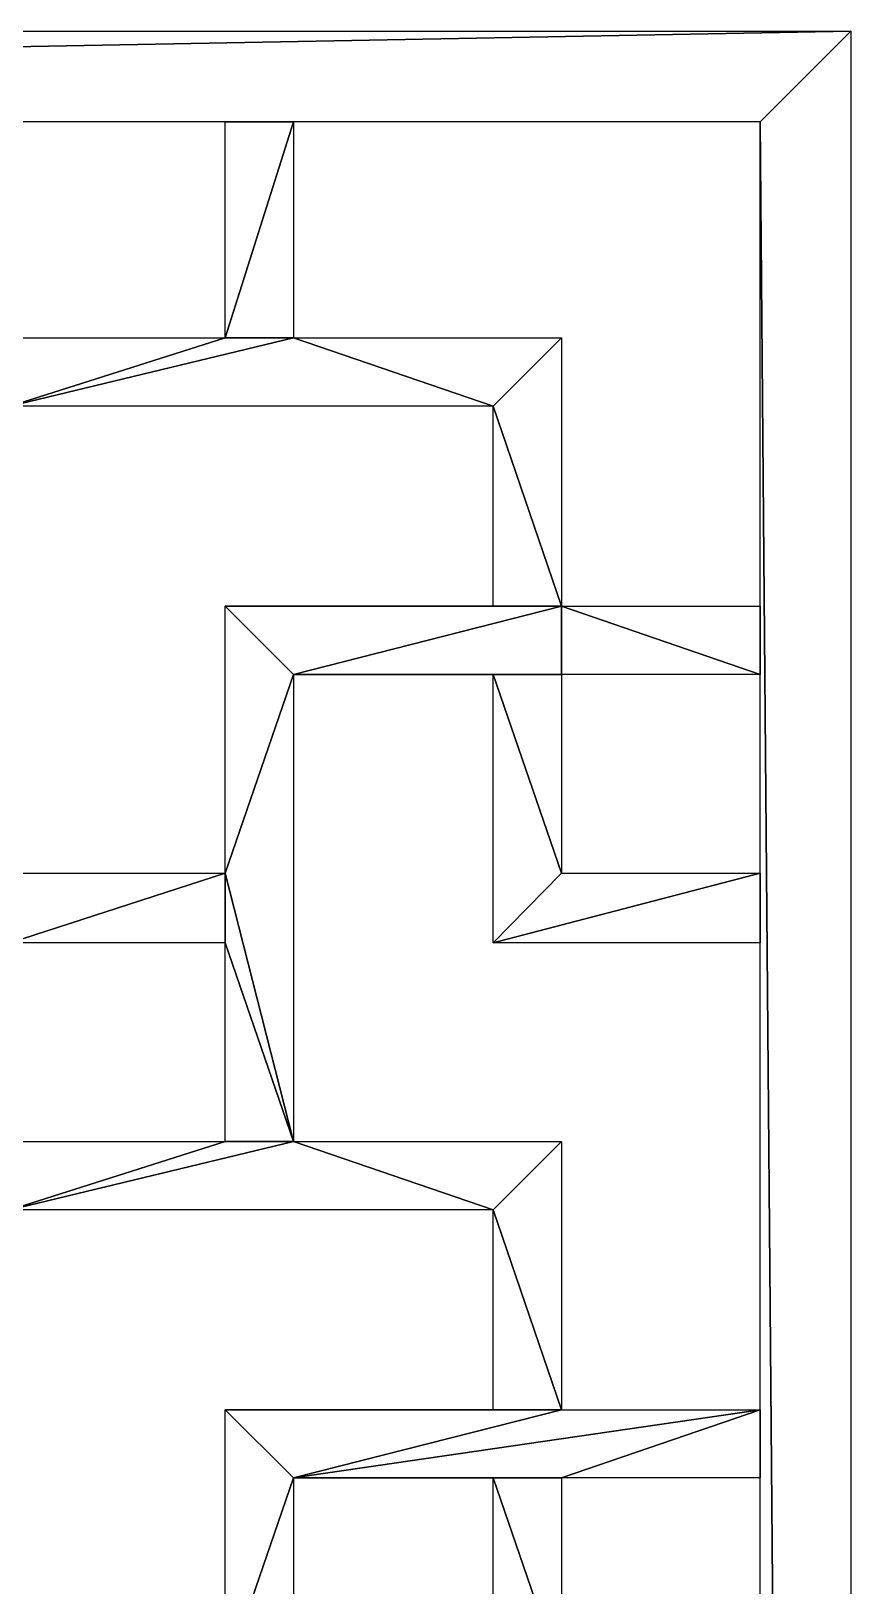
# Model space of a CAD drawing. Header units: centimetres. Extents: x -27.5 to -18.9, y -9.4 to 9.5.
# Drawn here: x -20.317 to -18.888, y 6.771 to 9.48 of the extents above; entities that cross this region are included whole.
import ezdxf

# ---------------------------------------------------------------- set-up
doc = ezdxf.new("R2010")
doc.units = ezdxf.units.CM
doc.header["$MEASUREMENT"] = 0
doc.layers.add('layer 1', color=7, linetype='Continuous')

msp = doc.modelspace()

# ---------------------------------------------------------------- linework, layer by layer
at = {"layer": 'layer 1', "color": 250}
for points in [[(-18.88772, 9.47963), (-18.88772, 9.47963), (-27.49687, 9.47963), (-27.49687, 9.47963), (-27.49687, 9.47963), (-27.49687, 9.47963), (-27.33892, 9.3217), (-27.33892, 9.3217), (-27.33892, 9.3217), (-27.33892, 9.3217), (-18.88772, 9.47963), (-18.88772, 9.47963)], [(-18.88772, 9.47963), (-18.88772, 9.47963), (-27.49687, 9.47963), (-27.49687, 9.47963), (-27.49687, 9.47963), (-27.49687, 9.47963), (-27.33892, 9.3217), (-27.33892, 9.3217), (-27.33892, 9.3217), (-27.33892, 9.3217), (-18.88772, 9.47963), (-18.88772, 9.47963)], [(-18.88772, 9.47963), (-18.88772, 9.47963), (-27.33892, 9.3217), (-27.33892, 9.3217), (-27.33892, 9.3217), (-27.33892, 9.3217), (-19.04571, 9.3217), (-19.04571, 9.3217), (-19.04571, 9.3217), (-19.04571, 9.3217), (-18.88772, 9.47963), (-18.88772, 9.47963)], [(-18.88772, 9.47963), (-18.88772, 9.47963), (-27.33892, 9.3217), (-27.33892, 9.3217), (-27.33892, 9.3217), (-27.33892, 9.3217), (-19.04571, 9.3217), (-19.04571, 9.3217), (-19.04571, 9.3217), (-19.04571, 9.3217), (-18.88772, 9.47963), (-18.88772, 9.47963)], [(-18.88772, 9.47963), (-18.88772, 9.47963), (-19.04571, 9.3217), (-19.04571, 9.3217), (-19.04571, 9.3217), (-19.04571, 9.3217), (-18.88772, -9.3973), (-18.88772, -9.3973), (-18.88772, -9.3973), (-18.88772, -9.3973), (-18.88772, 9.47963), (-18.88772, 9.47963)], [(-18.88772, 9.47963), (-18.88772, 9.47963), (-19.04571, 9.3217), (-19.04571, 9.3217), (-19.04571, 9.3217), (-19.04571, 9.3217), (-18.88772, -9.3973), (-18.88772, -9.3973), (-18.88772, -9.3973), (-18.88772, -9.3973), (-18.88772, 9.47963), (-18.88772, 9.47963)], [(-19.85946, 9.3217), (-19.85946, 9.3217), (-19.97847, 8.9453), (-19.97847, 8.9453), (-19.97847, 8.9453), (-19.97847, 8.9453), (-19.85946, 8.9453), (-19.85946, 8.9453), (-19.85946, 8.9453), (-19.85946, 8.9453), (-19.85946, 9.3217), (-19.85946, 9.3217)], [(-19.85946, 9.3217), (-19.85946, 9.3217), (-19.97847, 8.9453), (-19.97847, 8.9453), (-19.97847, 8.9453), (-19.97847, 8.9453), (-19.85946, 8.9453), (-19.85946, 8.9453), (-19.85946, 8.9453), (-19.85946, 8.9453), (-19.85946, 9.3217), (-19.85946, 9.3217)], [(-19.97847, 9.3217), (-19.97847, 9.3217), (-19.97847, 8.9453), (-19.97847, 8.9453), (-19.97847, 8.9453), (-19.97847, 8.9453), (-19.85946, 9.3217), (-19.85946, 9.3217), (-19.85946, 9.3217), (-19.85946, 9.3217), (-19.97847, 9.3217), (-19.97847, 9.3217)], [(-19.97847, 9.3217), (-19.97847, 9.3217), (-19.97847, 8.9453), (-19.97847, 8.9453), (-19.97847, 8.9453), (-19.97847, 8.9453), (-19.85946, 9.3217), (-19.85946, 9.3217), (-19.85946, 9.3217), (-19.85946, 9.3217), (-19.97847, 9.3217), (-19.97847, 9.3217)], [(-19.04571, 9.3217), (-19.04571, 9.3217), (-19.04571, -9.23937), (-19.04571, -9.23937), (-19.04571, -9.23937), (-19.04571, -9.23937), (-18.88772, -9.3973), (-18.88772, -9.3973), (-18.88772, -9.3973), (-18.88772, -9.3973), (-19.04571, 9.3217), (-19.04571, 9.3217)], [(-19.04571, 9.3217), (-19.04571, 9.3217), (-19.04571, -9.23937), (-19.04571, -9.23937), (-19.04571, -9.23937), (-19.04571, -9.23937), (-18.88772, -9.3973), (-18.88772, -9.3973), (-18.88772, -9.3973), (-18.88772, -9.3973), (-19.04571, 9.3217), (-19.04571, 9.3217)], [(-19.85946, 8.9453), (-19.85946, 8.9453), (-20.35287, 8.8263), (-20.35287, 8.8263), (-20.35287, 8.8263), (-20.35287, 8.8263), (-19.51101, 8.8263), (-19.51101, 8.8263), (-19.51101, 8.8263), (-19.51101, 8.8263), (-19.85946, 8.9453), (-19.85946, 8.9453)], [(-19.85946, 8.9453), (-19.85946, 8.9453), (-20.35287, 8.8263), (-20.35287, 8.8263), (-20.35287, 8.8263), (-20.35287, 8.8263), (-19.51101, 8.8263), (-19.51101, 8.8263), (-19.51101, 8.8263), (-19.51101, 8.8263), (-19.85946, 8.9453), (-19.85946, 8.9453)], [(-19.97847, 8.9453), (-19.97847, 8.9453), (-20.35287, 8.8263), (-20.35287, 8.8263), (-20.35287, 8.8263), (-20.35287, 8.8263), (-19.85946, 8.9453), (-19.85946, 8.9453), (-19.85946, 8.9453), (-19.85946, 8.9453), (-19.97847, 8.9453), (-19.97847, 8.9453)], [(-19.97847, 8.9453), (-19.97847, 8.9453), (-20.35287, 8.8263), (-20.35287, 8.8263), (-20.35287, 8.8263), (-20.35287, 8.8263), (-19.85946, 8.9453), (-19.85946, 8.9453), (-19.85946, 8.9453), (-19.85946, 8.9453), (-19.97847, 8.9453), (-19.97847, 8.9453)], [(-20.35287, 8.8263), (-20.35287, 8.8263), (-19.97847, 8.9453), (-19.97847, 8.9453), (-19.97847, 8.9453), (-19.97847, 8.9453), (-20.35287, 8.9453), (-20.35287, 8.9453), (-20.35287, 8.9453), (-20.35287, 8.9453), (-20.35287, 8.8263), (-20.35287, 8.8263)], [(-20.35287, 8.8263), (-20.35287, 8.8263), (-19.97847, 8.9453), (-19.97847, 8.9453), (-19.97847, 8.9453), (-19.97847, 8.9453), (-20.35287, 8.9453), (-20.35287, 8.9453), (-20.35287, 8.9453), (-20.35287, 8.9453), (-20.35287, 8.8263), (-20.35287, 8.8263)], [(-19.85946, 8.9453), (-19.85946, 8.9453), (-19.51101, 8.8263), (-19.51101, 8.8263), (-19.51101, 8.8263), (-19.51101, 8.8263), (-19.39197, 8.9453), (-19.39197, 8.9453), (-19.39197, 8.9453), (-19.39197, 8.9453), (-19.85946, 8.9453), (-19.85946, 8.9453)], [(-19.85946, 8.9453), (-19.85946, 8.9453), (-19.51101, 8.8263), (-19.51101, 8.8263), (-19.51101, 8.8263), (-19.51101, 8.8263), (-19.39197, 8.9453), (-19.39197, 8.9453), (-19.39197, 8.9453), (-19.39197, 8.9453), (-19.85946, 8.9453), (-19.85946, 8.9453)], [(-19.39197, 8.9453), (-19.39197, 8.9453), (-19.51101, 8.8263), (-19.51101, 8.8263), (-19.51101, 8.8263), (-19.51101, 8.8263), (-19.39197, 8.47803), (-19.39197, 8.47803), (-19.39197, 8.47803), (-19.39197, 8.47803), (-19.39197, 8.9453), (-19.39197, 8.9453)], [(-19.39197, 8.9453), (-19.39197, 8.9453), (-19.51101, 8.8263), (-19.51101, 8.8263), (-19.51101, 8.8263), (-19.51101, 8.8263), (-19.39197, 8.47803), (-19.39197, 8.47803), (-19.39197, 8.47803), (-19.39197, 8.47803), (-19.39197, 8.9453), (-19.39197, 8.9453)], [(-19.51101, 8.8263), (-19.51101, 8.8263), (-19.51101, 8.47803), (-19.51101, 8.47803), (-19.51101, 8.47803), (-19.51101, 8.47803), (-19.39197, 8.47803), (-19.39197, 8.47803), (-19.39197, 8.47803), (-19.39197, 8.47803), (-19.51101, 8.8263), (-19.51101, 8.8263)], [(-19.51101, 8.8263), (-19.51101, 8.8263), (-19.51101, 8.47803), (-19.51101, 8.47803), (-19.51101, 8.47803), (-19.51101, 8.47803), (-19.39197, 8.47803), (-19.39197, 8.47803), (-19.39197, 8.47803), (-19.39197, 8.47803), (-19.51101, 8.8263), (-19.51101, 8.8263)], [(-19.97847, 8.47803), (-19.97847, 8.47803), (-19.85946, 8.35904), (-19.85946, 8.35904), (-19.85946, 8.35904), (-19.85946, 8.35904), (-19.39197, 8.47803), (-19.39197, 8.47803), (-19.39197, 8.47803), (-19.39197, 8.47803), (-19.97847, 8.47803), (-19.97847, 8.47803)], [(-19.97847, 8.47803), (-19.97847, 8.47803), (-19.85946, 8.35904), (-19.85946, 8.35904), (-19.85946, 8.35904), (-19.85946, 8.35904), (-19.39197, 8.47803), (-19.39197, 8.47803), (-19.39197, 8.47803), (-19.39197, 8.47803), (-19.97847, 8.47803), (-19.97847, 8.47803)], [(-19.97847, 8.47803), (-19.97847, 8.47803), (-19.97847, 8.01289), (-19.97847, 8.01289), (-19.97847, 8.01289), (-19.97847, 8.01289), (-19.85946, 8.35904), (-19.85946, 8.35904), (-19.85946, 8.35904), (-19.85946, 8.35904), (-19.97847, 8.47803), (-19.97847, 8.47803)], [(-19.97847, 8.47803), (-19.97847, 8.47803), (-19.97847, 8.01289), (-19.97847, 8.01289), (-19.97847, 8.01289), (-19.97847, 8.01289), (-19.85946, 8.35904), (-19.85946, 8.35904), (-19.85946, 8.35904), (-19.85946, 8.35904), (-19.97847, 8.47803), (-19.97847, 8.47803)], [(-19.39197, 8.47803), (-19.39197, 8.47803), (-19.51101, 8.47803), (-19.51101, 8.47803), (-19.51101, 8.47803), (-19.51101, 8.47803), (-19.97847, 8.47803), (-19.97847, 8.47803), (-19.97847, 8.47803), (-19.97847, 8.47803), (-19.39197, 8.47803), (-19.39197, 8.47803)], [(-19.39197, 8.47803), (-19.39197, 8.47803), (-19.51101, 8.47803), (-19.51101, 8.47803), (-19.51101, 8.47803), (-19.51101, 8.47803), (-19.97847, 8.47803), (-19.97847, 8.47803), (-19.97847, 8.47803), (-19.97847, 8.47803), (-19.39197, 8.47803), (-19.39197, 8.47803)], [(-19.39197, 8.47803), (-19.39197, 8.47803), (-19.85946, 8.35904), (-19.85946, 8.35904), (-19.85946, 8.35904), (-19.85946, 8.35904), (-19.39197, 8.35904), (-19.39197, 8.35904), (-19.39197, 8.35904), (-19.39197, 8.35904), (-19.39197, 8.47803), (-19.39197, 8.47803)], [(-19.39197, 8.47803), (-19.39197, 8.47803), (-19.85946, 8.35904), (-19.85946, 8.35904), (-19.85946, 8.35904), (-19.85946, 8.35904), (-19.39197, 8.35904), (-19.39197, 8.35904), (-19.39197, 8.35904), (-19.39197, 8.35904), (-19.39197, 8.47803), (-19.39197, 8.47803)], [(-19.39197, 8.47803), (-19.39197, 8.47803), (-19.39197, 8.35904), (-19.39197, 8.35904), (-19.39197, 8.35904), (-19.39197, 8.35904), (-19.04571, 8.35904), (-19.04571, 8.35904), (-19.04571, 8.35904), (-19.04571, 8.35904), (-19.39197, 8.47803), (-19.39197, 8.47803)], [(-19.39197, 8.47803), (-19.39197, 8.47803), (-19.39197, 8.35904), (-19.39197, 8.35904), (-19.39197, 8.35904), (-19.39197, 8.35904), (-19.04571, 8.35904), (-19.04571, 8.35904), (-19.04571, 8.35904), (-19.04571, 8.35904), (-19.39197, 8.47803), (-19.39197, 8.47803)], [(-19.04571, 8.47803), (-19.04571, 8.47803), (-19.39197, 8.47803), (-19.39197, 8.47803), (-19.39197, 8.47803), (-19.39197, 8.47803), (-19.04571, 8.35904), (-19.04571, 8.35904), (-19.04571, 8.35904), (-19.04571, 8.35904), (-19.04571, 8.47803), (-19.04571, 8.47803)], [(-19.04571, 8.47803), (-19.04571, 8.47803), (-19.39197, 8.47803), (-19.39197, 8.47803), (-19.39197, 8.47803), (-19.39197, 8.47803), (-19.04571, 8.35904), (-19.04571, 8.35904), (-19.04571, 8.35904), (-19.04571, 8.35904), (-19.04571, 8.47803), (-19.04571, 8.47803)], [(-19.85946, 8.35904), (-19.85946, 8.35904), (-19.97847, 8.01289), (-19.97847, 8.01289), (-19.97847, 8.01289), (-19.97847, 8.01289), (-19.85946, 7.54563), (-19.85946, 7.54563), (-19.85946, 7.54563), (-19.85946, 7.54563), (-19.85946, 8.35904), (-19.85946, 8.35904)], [(-19.85946, 8.35904), (-19.85946, 8.35904), (-19.97847, 8.01289), (-19.97847, 8.01289), (-19.97847, 8.01289), (-19.97847, 8.01289), (-19.85946, 7.54563), (-19.85946, 7.54563), (-19.85946, 7.54563), (-19.85946, 7.54563), (-19.85946, 8.35904), (-19.85946, 8.35904)], [(-19.39197, 8.35904), (-19.39197, 8.35904), (-19.85946, 8.35904), (-19.85946, 8.35904), (-19.85946, 8.35904), (-19.85946, 8.35904), (-19.51101, 8.35904), (-19.51101, 8.35904), (-19.51101, 8.35904), (-19.51101, 8.35904), (-19.39197, 8.35904), (-19.39197, 8.35904)], [(-19.39197, 8.35904), (-19.39197, 8.35904), (-19.85946, 8.35904), (-19.85946, 8.35904), (-19.85946, 8.35904), (-19.85946, 8.35904), (-19.51101, 8.35904), (-19.51101, 8.35904), (-19.51101, 8.35904), (-19.51101, 8.35904), (-19.39197, 8.35904), (-19.39197, 8.35904)], [(-19.51101, 8.35904), (-19.51101, 8.35904), (-19.51101, 7.89178), (-19.51101, 7.89178), (-19.51101, 7.89178), (-19.51101, 7.89178), (-19.39197, 8.01289), (-19.39197, 8.01289), (-19.39197, 8.01289), (-19.39197, 8.01289), (-19.51101, 8.35904), (-19.51101, 8.35904)], [(-19.51101, 8.35904), (-19.51101, 8.35904), (-19.51101, 7.89178), (-19.51101, 7.89178), (-19.51101, 7.89178), (-19.51101, 7.89178), (-19.39197, 8.01289), (-19.39197, 8.01289), (-19.39197, 8.01289), (-19.39197, 8.01289), (-19.51101, 8.35904), (-19.51101, 8.35904)], [(-19.39197, 8.35904), (-19.39197, 8.35904), (-19.51101, 8.35904), (-19.51101, 8.35904), (-19.51101, 8.35904), (-19.51101, 8.35904), (-19.39197, 8.01289), (-19.39197, 8.01289), (-19.39197, 8.01289), (-19.39197, 8.01289), (-19.39197, 8.35904), (-19.39197, 8.35904)], [(-19.39197, 8.35904), (-19.39197, 8.35904), (-19.51101, 8.35904), (-19.51101, 8.35904), (-19.51101, 8.35904), (-19.51101, 8.35904), (-19.39197, 8.01289), (-19.39197, 8.01289), (-19.39197, 8.01289), (-19.39197, 8.01289), (-19.39197, 8.35904), (-19.39197, 8.35904)], [(-20.35287, 7.89178), (-20.35287, 7.89178), (-19.97847, 8.01289), (-19.97847, 8.01289), (-19.97847, 8.01289), (-19.97847, 8.01289), (-20.82037, 8.01289), (-20.82037, 8.01289), (-20.82037, 8.01289), (-20.82037, 8.01289), (-20.35287, 7.89178), (-20.35287, 7.89178)], [(-20.35287, 7.89178), (-20.35287, 7.89178), (-19.97847, 8.01289), (-19.97847, 8.01289), (-19.97847, 8.01289), (-19.97847, 8.01289), (-20.82037, 8.01289), (-20.82037, 8.01289), (-20.82037, 8.01289), (-20.82037, 8.01289), (-20.35287, 7.89178), (-20.35287, 7.89178)], [(-19.97847, 8.01289), (-19.97847, 8.01289), (-20.35287, 7.89178), (-20.35287, 7.89178), (-20.35287, 7.89178), (-20.35287, 7.89178), (-19.97847, 7.89178), (-19.97847, 7.89178), (-19.97847, 7.89178), (-19.97847, 7.89178), (-19.97847, 8.01289), (-19.97847, 8.01289)], [(-19.97847, 8.01289), (-19.97847, 8.01289), (-20.35287, 7.89178), (-20.35287, 7.89178), (-20.35287, 7.89178), (-20.35287, 7.89178), (-19.97847, 7.89178), (-19.97847, 7.89178), (-19.97847, 7.89178), (-19.97847, 7.89178), (-19.97847, 8.01289), (-19.97847, 8.01289)], [(-19.97847, 8.01289), (-19.97847, 8.01289), (-19.97847, 7.89178), (-19.97847, 7.89178), (-19.97847, 7.89178), (-19.97847, 7.89178), (-19.85946, 7.54563), (-19.85946, 7.54563), (-19.85946, 7.54563), (-19.85946, 7.54563), (-19.97847, 8.01289), (-19.97847, 8.01289)], [(-19.97847, 8.01289), (-19.97847, 8.01289), (-19.97847, 7.89178), (-19.97847, 7.89178), (-19.97847, 7.89178), (-19.97847, 7.89178), (-19.85946, 7.54563), (-19.85946, 7.54563), (-19.85946, 7.54563), (-19.85946, 7.54563), (-19.97847, 8.01289), (-19.97847, 8.01289)], [(-19.04571, 8.01289), (-19.04571, 8.01289), (-19.51101, 7.89178), (-19.51101, 7.89178), (-19.51101, 7.89178), (-19.51101, 7.89178), (-19.04571, 7.89178), (-19.04571, 7.89178), (-19.04571, 7.89178), (-19.04571, 7.89178), (-19.04571, 8.01289), (-19.04571, 8.01289)], [(-19.04571, 8.01289), (-19.04571, 8.01289), (-19.51101, 7.89178), (-19.51101, 7.89178), (-19.51101, 7.89178), (-19.51101, 7.89178), (-19.04571, 7.89178), (-19.04571, 7.89178), (-19.04571, 7.89178), (-19.04571, 7.89178), (-19.04571, 8.01289), (-19.04571, 8.01289)], [(-19.51101, 7.89178), (-19.51101, 7.89178), (-19.04571, 8.01289), (-19.04571, 8.01289), (-19.04571, 8.01289), (-19.04571, 8.01289), (-19.39197, 8.01289), (-19.39197, 8.01289), (-19.39197, 8.01289), (-19.39197, 8.01289), (-19.51101, 7.89178), (-19.51101, 7.89178)], [(-19.51101, 7.89178), (-19.51101, 7.89178), (-19.04571, 8.01289), (-19.04571, 8.01289), (-19.04571, 8.01289), (-19.04571, 8.01289), (-19.39197, 8.01289), (-19.39197, 8.01289), (-19.39197, 8.01289), (-19.39197, 8.01289), (-19.51101, 7.89178), (-19.51101, 7.89178)], [(-19.97847, 7.89178), (-19.97847, 7.89178), (-19.97847, 7.54563), (-19.97847, 7.54563), (-19.97847, 7.54563), (-19.97847, 7.54563), (-19.85946, 7.54563), (-19.85946, 7.54563), (-19.85946, 7.54563), (-19.85946, 7.54563), (-19.97847, 7.89178), (-19.97847, 7.89178)], [(-19.97847, 7.89178), (-19.97847, 7.89178), (-19.97847, 7.54563), (-19.97847, 7.54563), (-19.97847, 7.54563), (-19.97847, 7.54563), (-19.85946, 7.54563), (-19.85946, 7.54563), (-19.85946, 7.54563), (-19.85946, 7.54563), (-19.97847, 7.89178), (-19.97847, 7.89178)], [(-19.85946, 7.54563), (-19.85946, 7.54563), (-20.35287, 7.42664), (-20.35287, 7.42664), (-20.35287, 7.42664), (-20.35287, 7.42664), (-19.51101, 7.42664), (-19.51101, 7.42664), (-19.51101, 7.42664), (-19.51101, 7.42664), (-19.85946, 7.54563), (-19.85946, 7.54563)], [(-19.85946, 7.54563), (-19.85946, 7.54563), (-20.35287, 7.42664), (-20.35287, 7.42664), (-20.35287, 7.42664), (-20.35287, 7.42664), (-19.51101, 7.42664), (-19.51101, 7.42664), (-19.51101, 7.42664), (-19.51101, 7.42664), (-19.85946, 7.54563), (-19.85946, 7.54563)], [(-19.97847, 7.54563), (-19.97847, 7.54563), (-20.35287, 7.42664), (-20.35287, 7.42664), (-20.35287, 7.42664), (-20.35287, 7.42664), (-19.85946, 7.54563), (-19.85946, 7.54563), (-19.85946, 7.54563), (-19.85946, 7.54563), (-19.97847, 7.54563), (-19.97847, 7.54563)], [(-19.97847, 7.54563), (-19.97847, 7.54563), (-20.35287, 7.42664), (-20.35287, 7.42664), (-20.35287, 7.42664), (-20.35287, 7.42664), (-19.85946, 7.54563), (-19.85946, 7.54563), (-19.85946, 7.54563), (-19.85946, 7.54563), (-19.97847, 7.54563), (-19.97847, 7.54563)], [(-20.35287, 7.42664), (-20.35287, 7.42664), (-19.97847, 7.54563), (-19.97847, 7.54563), (-19.97847, 7.54563), (-19.97847, 7.54563), (-20.35287, 7.54563), (-20.35287, 7.54563), (-20.35287, 7.54563), (-20.35287, 7.54563), (-20.35287, 7.42664), (-20.35287, 7.42664)], [(-20.35287, 7.42664), (-20.35287, 7.42664), (-19.97847, 7.54563), (-19.97847, 7.54563), (-19.97847, 7.54563), (-19.97847, 7.54563), (-20.35287, 7.54563), (-20.35287, 7.54563), (-20.35287, 7.54563), (-20.35287, 7.54563), (-20.35287, 7.42664), (-20.35287, 7.42664)], [(-19.85946, 7.54563), (-19.85946, 7.54563), (-19.51101, 7.42664), (-19.51101, 7.42664), (-19.51101, 7.42664), (-19.51101, 7.42664), (-19.39197, 7.54563), (-19.39197, 7.54563), (-19.39197, 7.54563), (-19.39197, 7.54563), (-19.85946, 7.54563), (-19.85946, 7.54563)], [(-19.85946, 7.54563), (-19.85946, 7.54563), (-19.51101, 7.42664), (-19.51101, 7.42664), (-19.51101, 7.42664), (-19.51101, 7.42664), (-19.39197, 7.54563), (-19.39197, 7.54563), (-19.39197, 7.54563), (-19.39197, 7.54563), (-19.85946, 7.54563), (-19.85946, 7.54563)], [(-19.39197, 7.54563), (-19.39197, 7.54563), (-19.51101, 7.42664), (-19.51101, 7.42664), (-19.51101, 7.42664), (-19.51101, 7.42664), (-19.39197, 7.07837), (-19.39197, 7.07837), (-19.39197, 7.07837), (-19.39197, 7.07837), (-19.39197, 7.54563), (-19.39197, 7.54563)], [(-19.39197, 7.54563), (-19.39197, 7.54563), (-19.51101, 7.42664), (-19.51101, 7.42664), (-19.51101, 7.42664), (-19.51101, 7.42664), (-19.39197, 7.07837), (-19.39197, 7.07837), (-19.39197, 7.07837), (-19.39197, 7.07837), (-19.39197, 7.54563), (-19.39197, 7.54563)], [(-19.51101, 7.42664), (-19.51101, 7.42664), (-19.51101, 7.07837), (-19.51101, 7.07837), (-19.51101, 7.07837), (-19.51101, 7.07837), (-19.39197, 7.07837), (-19.39197, 7.07837), (-19.39197, 7.07837), (-19.39197, 7.07837), (-19.51101, 7.42664), (-19.51101, 7.42664)], [(-19.51101, 7.42664), (-19.51101, 7.42664), (-19.51101, 7.07837), (-19.51101, 7.07837), (-19.51101, 7.07837), (-19.51101, 7.07837), (-19.39197, 7.07837), (-19.39197, 7.07837), (-19.39197, 7.07837), (-19.39197, 7.07837), (-19.51101, 7.42664), (-19.51101, 7.42664)], [(-19.97847, 7.07837), (-19.97847, 7.07837), (-19.85946, 6.95938), (-19.85946, 6.95938), (-19.85946, 6.95938), (-19.85946, 6.95938), (-19.39197, 7.07837), (-19.39197, 7.07837), (-19.39197, 7.07837), (-19.39197, 7.07837), (-19.97847, 7.07837), (-19.97847, 7.07837)], [(-19.97847, 7.07837), (-19.97847, 7.07837), (-19.85946, 6.95938), (-19.85946, 6.95938), (-19.85946, 6.95938), (-19.85946, 6.95938), (-19.39197, 7.07837), (-19.39197, 7.07837), (-19.39197, 7.07837), (-19.39197, 7.07837), (-19.97847, 7.07837), (-19.97847, 7.07837)], [(-19.97847, 7.07837), (-19.97847, 7.07837), (-19.97847, 6.61327), (-19.97847, 6.61327), (-19.97847, 6.61327), (-19.97847, 6.61327), (-19.85946, 6.95938), (-19.85946, 6.95938), (-19.85946, 6.95938), (-19.85946, 6.95938), (-19.97847, 7.07837), (-19.97847, 7.07837)], [(-19.97847, 7.07837), (-19.97847, 7.07837), (-19.97847, 6.61327), (-19.97847, 6.61327), (-19.97847, 6.61327), (-19.97847, 6.61327), (-19.85946, 6.95938), (-19.85946, 6.95938), (-19.85946, 6.95938), (-19.85946, 6.95938), (-19.97847, 7.07837), (-19.97847, 7.07837)], [(-19.39197, 7.07837), (-19.39197, 7.07837), (-19.51101, 7.07837), (-19.51101, 7.07837), (-19.51101, 7.07837), (-19.51101, 7.07837), (-19.97847, 7.07837), (-19.97847, 7.07837), (-19.97847, 7.07837), (-19.97847, 7.07837), (-19.39197, 7.07837), (-19.39197, 7.07837)], [(-19.39197, 7.07837), (-19.39197, 7.07837), (-19.51101, 7.07837), (-19.51101, 7.07837), (-19.51101, 7.07837), (-19.51101, 7.07837), (-19.97847, 7.07837), (-19.97847, 7.07837), (-19.97847, 7.07837), (-19.97847, 7.07837), (-19.39197, 7.07837), (-19.39197, 7.07837)], [(-19.04571, 7.07837), (-19.04571, 7.07837), (-19.85946, 6.95938), (-19.85946, 6.95938), (-19.85946, 6.95938), (-19.85946, 6.95938), (-19.39197, 6.95938), (-19.39197, 6.95938), (-19.39197, 6.95938), (-19.39197, 6.95938), (-19.04571, 7.07837), (-19.04571, 7.07837)], [(-19.04571, 7.07837), (-19.04571, 7.07837), (-19.85946, 6.95938), (-19.85946, 6.95938), (-19.85946, 6.95938), (-19.85946, 6.95938), (-19.39197, 6.95938), (-19.39197, 6.95938), (-19.39197, 6.95938), (-19.39197, 6.95938), (-19.04571, 7.07837), (-19.04571, 7.07837)], [(-19.39197, 7.07837), (-19.39197, 7.07837), (-19.85946, 6.95938), (-19.85946, 6.95938), (-19.85946, 6.95938), (-19.85946, 6.95938), (-19.04571, 7.07837), (-19.04571, 7.07837), (-19.04571, 7.07837), (-19.04571, 7.07837), (-19.39197, 7.07837), (-19.39197, 7.07837)], [(-19.39197, 7.07837), (-19.39197, 7.07837), (-19.85946, 6.95938), (-19.85946, 6.95938), (-19.85946, 6.95938), (-19.85946, 6.95938), (-19.04571, 7.07837), (-19.04571, 7.07837), (-19.04571, 7.07837), (-19.04571, 7.07837), (-19.39197, 7.07837), (-19.39197, 7.07837)], [(-19.04571, 7.07837), (-19.04571, 7.07837), (-19.39197, 6.95938), (-19.39197, 6.95938), (-19.39197, 6.95938), (-19.39197, 6.95938), (-19.04571, 6.95938), (-19.04571, 6.95938), (-19.04571, 6.95938), (-19.04571, 6.95938), (-19.04571, 7.07837), (-19.04571, 7.07837)], [(-19.04571, 7.07837), (-19.04571, 7.07837), (-19.39197, 6.95938), (-19.39197, 6.95938), (-19.39197, 6.95938), (-19.39197, 6.95938), (-19.04571, 6.95938), (-19.04571, 6.95938), (-19.04571, 6.95938), (-19.04571, 6.95938), (-19.04571, 7.07837), (-19.04571, 7.07837)], [(-19.85946, 6.95938), (-19.85946, 6.95938), (-19.97847, 6.61327), (-19.97847, 6.61327), (-19.97847, 6.61327), (-19.97847, 6.61327), (-19.85946, 6.146), (-19.85946, 6.146), (-19.85946, 6.146), (-19.85946, 6.146), (-19.85946, 6.95938), (-19.85946, 6.95938)], [(-19.85946, 6.95938), (-19.85946, 6.95938), (-19.97847, 6.61327), (-19.97847, 6.61327), (-19.97847, 6.61327), (-19.97847, 6.61327), (-19.85946, 6.146), (-19.85946, 6.146), (-19.85946, 6.146), (-19.85946, 6.146), (-19.85946, 6.95938), (-19.85946, 6.95938)], [(-19.39197, 6.95938), (-19.39197, 6.95938), (-19.85946, 6.95938), (-19.85946, 6.95938), (-19.85946, 6.95938), (-19.85946, 6.95938), (-19.51101, 6.95938), (-19.51101, 6.95938), (-19.51101, 6.95938), (-19.51101, 6.95938), (-19.39197, 6.95938), (-19.39197, 6.95938)], [(-19.39197, 6.95938), (-19.39197, 6.95938), (-19.85946, 6.95938), (-19.85946, 6.95938), (-19.85946, 6.95938), (-19.85946, 6.95938), (-19.51101, 6.95938), (-19.51101, 6.95938), (-19.51101, 6.95938), (-19.51101, 6.95938), (-19.39197, 6.95938), (-19.39197, 6.95938)], [(-19.51101, 6.95938), (-19.51101, 6.95938), (-19.51101, 6.49211), (-19.51101, 6.49211), (-19.51101, 6.49211), (-19.51101, 6.49211), (-19.39197, 6.61327), (-19.39197, 6.61327), (-19.39197, 6.61327), (-19.39197, 6.61327), (-19.51101, 6.95938), (-19.51101, 6.95938)], [(-19.51101, 6.95938), (-19.51101, 6.95938), (-19.51101, 6.49211), (-19.51101, 6.49211), (-19.51101, 6.49211), (-19.51101, 6.49211), (-19.39197, 6.61327), (-19.39197, 6.61327), (-19.39197, 6.61327), (-19.39197, 6.61327), (-19.51101, 6.95938), (-19.51101, 6.95938)], [(-19.39197, 6.95938), (-19.39197, 6.95938), (-19.51101, 6.95938), (-19.51101, 6.95938), (-19.51101, 6.95938), (-19.51101, 6.95938), (-19.39197, 6.61327), (-19.39197, 6.61327), (-19.39197, 6.61327), (-19.39197, 6.61327), (-19.39197, 6.95938), (-19.39197, 6.95938)], [(-19.39197, 6.95938), (-19.39197, 6.95938), (-19.51101, 6.95938), (-19.51101, 6.95938), (-19.51101, 6.95938), (-19.51101, 6.95938), (-19.39197, 6.61327), (-19.39197, 6.61327), (-19.39197, 6.61327), (-19.39197, 6.61327), (-19.39197, 6.95938), (-19.39197, 6.95938)]]:
    msp.add_open_spline(points, degree=3, knots=[0, 0, 0, 0, 0.25, 0.25, 0.25, 0.25, 0.5, 0.5, 0.5, 0.5, 1, 1, 1, 1], dxfattribs=at)

doc.saveas('drawing.dxf')
